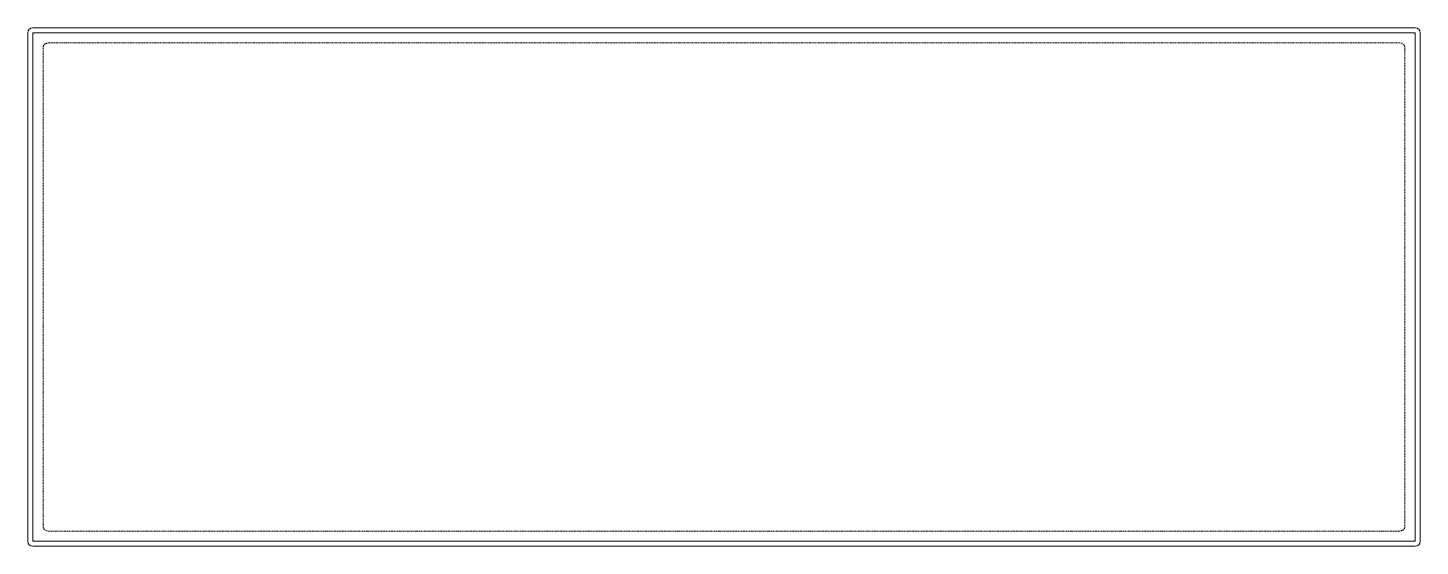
# Model space of a CAD drawing. Header units: inches. Extents: x 0 to 275, y 0 to 102.
import ezdxf

# ---------------------------------------------------------------- set-up
doc = ezdxf.new("R2010")
doc.units = ezdxf.units.IN
doc.header["$MEASUREMENT"] = 0
doc.linetypes.add('HIDDEN2', pattern=[0.1875, 0.125, -0.0625])

msp = doc.modelspace()

# ---------------------------------------------------------------- linework, layer by layer
at = {"color": 0, "linetype": 'Continuous', "lineweight": 0}
for p, q in [((274, 102.5), (1, 102.5)), ((0, 101.5), (0, 1)), ((1, 101.5), (274, 101.5)), ((1, 1), (1, 101.5)), ((274, 101.5), (274, 1)), ((275, 1), (275, 101.5)), ((274, 1), (1, 1)), ((1, 0), (274, 0))]:
    msp.add_line(p, q, dxfattribs=at)
at = {"color": 0, "linetype": 'HIDDEN2', "lineweight": 0}
for p, q in [((4, 99.5), (271, 99.5)), ((3, 4), (3, 98.5)), ((272, 98.5), (272, 4)), ((271, 3), (4, 3))]:
    msp.add_line(p, q, dxfattribs=at)
at = {"color": 0, "linetype": 'Continuous', "lineweight": 0}
for centre, start, end in [((1, 101.5), 90, 180), ((274, 101.5), 0, 90), ((1, 1), 180, 270), ((274, 1), -90, 0)]:
    msp.add_arc(centre, 1, start, end, dxfattribs=at)
at = {"color": 0, "linetype": 'HIDDEN2', "lineweight": 0, "extrusion": (2e-16, 0, -1)}
for centre, start, end in [((-4, 98.5), 0, 90), ((-271, 98.5), 90, 180), ((-4, 4), -90, 0), ((-271, 4), 180, 270)]:
    msp.add_arc(centre, 1, start, end, dxfattribs=at)

doc.saveas('drawing.dxf')
